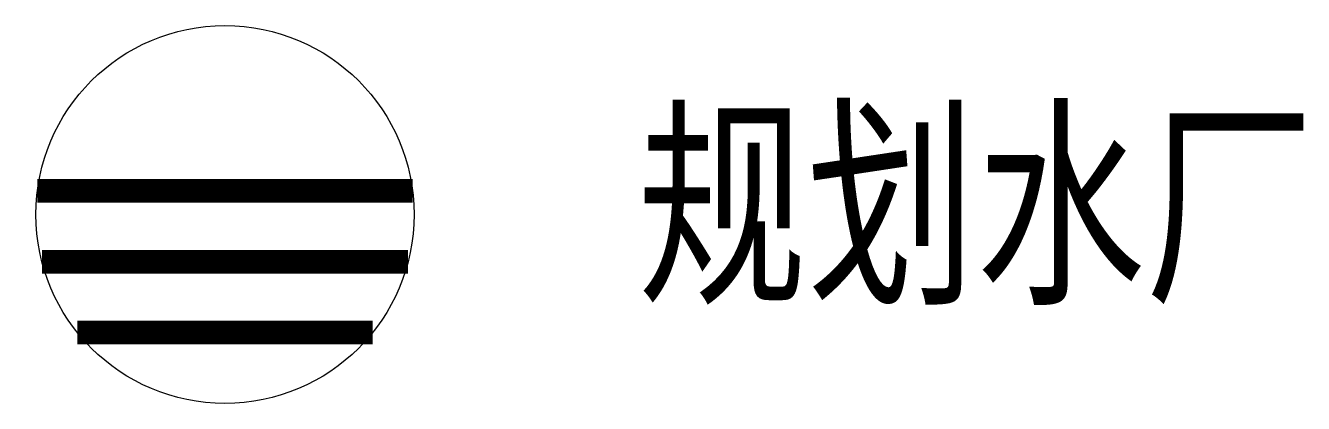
# Model space of a CAD drawing. Header units: millimetres. Extents: x -4.2 to 22.8, y -4 to 4.
import ezdxf

# ---------------------------------------------------------------- set-up
doc = ezdxf.new("R2010")
doc.units = ezdxf.units.MM
doc.layers.add('设施图块', color=7, linetype='Continuous')
doc.styles.add('设施块标注', font='SIMFANG.TTF', dxfattribs={"width": 0.75})

msp = doc.modelspace()

# ---------------------------------------------------------------- linework, layer by layer
at = {"layer": '设施图块', "color": 1, "const_width": 0.5}
for points in [[(-3.969, 0.5), (3.969, 0.5)], [(-3.873, -1), (3.873, -1)], [(-3.122, -2.5), (3.122, -2.5)]]:
    msp.add_lwpolyline(points, dxfattribs=at)
at = {"layer": '设施图块', "color": 1}
msp.add_circle((0, 0), 4, dxfattribs=at)

# ---------------------------------------------------------------- texts
at = {"layer": '设施图块', "style": '设施块标注', "width": 0.75}
msp.add_attdef('规划水厂', (8.726, -1.532), '规划水厂', height=3.5, dxfattribs=at)

doc.saveas('drawing.dxf')
